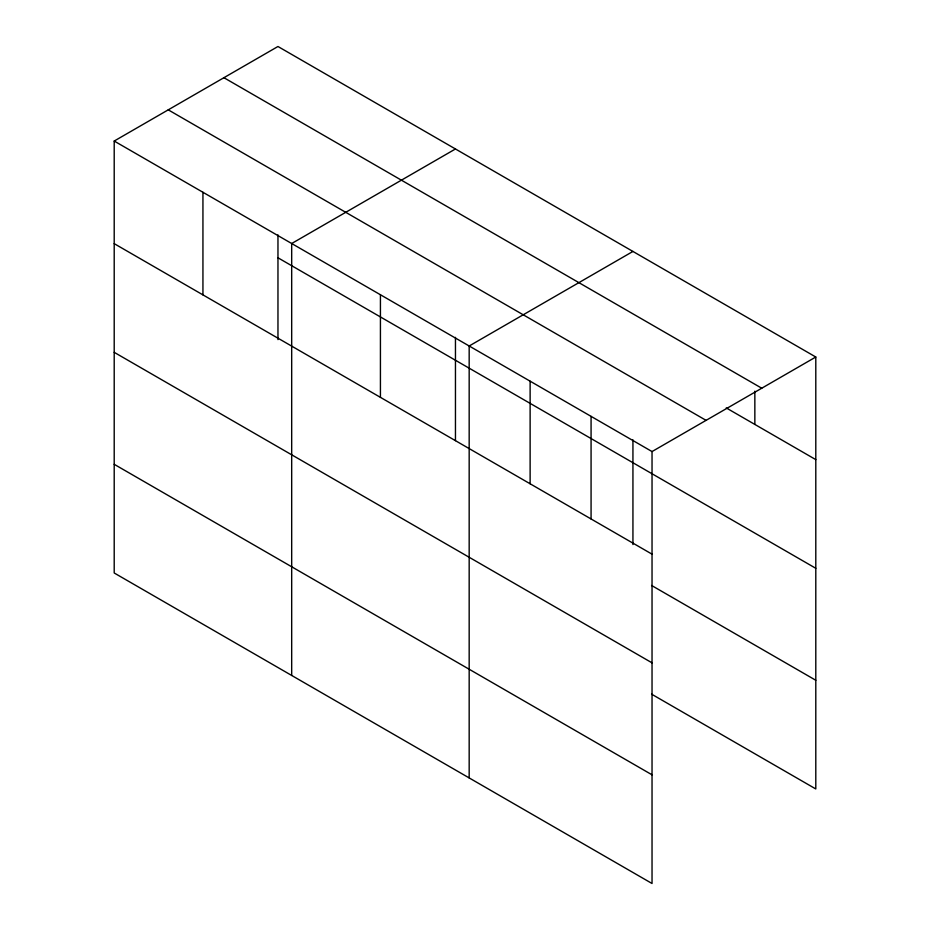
<?xml version="1.0" encoding="UTF-8"?>
<svg xmlns="http://www.w3.org/2000/svg" width="930" height="930" viewBox="0 0 930 930"><rect width="100%" height="100%" fill="white"/><g stroke="black" fill="none" stroke-linecap="round" stroke-linejoin="round"><path stroke-width="1.4" d="M815.796 357.015L652.035 451.562L652.035 883.5L114.204 572.985L114.204 141.046L277.965 46.5L815.796 357.015L815.796 788.954L651.593 694.152M455.456 148.974L291.683 243.52L291.683 675.459M632.935 251.437L469.173 345.995L469.173 777.922M223.921 77.702L761.751 388.217M726.237 407.91L815.796 459.618M168.249 109.845L706.079 420.36M114.204 141.046L652.035 451.562M277.965 257.784L815.796 568.3M114.204 243.648L652.035 554.164M651.593 585.47L815.796 680.272M114.204 352.331L652.035 662.846M114.204 464.303L652.035 774.818M754.846 391.193L754.846 424.429M632.935 439.844L632.935 544.55M591.073 416.373L591.073 518.975M530.123 381.184L530.123 483.786M455.456 337.369L455.456 440.646M380.428 294.752L380.428 397.354M277.965 234.906L277.965 339.613M202.938 192.289L202.938 294.891"/></g></svg>
